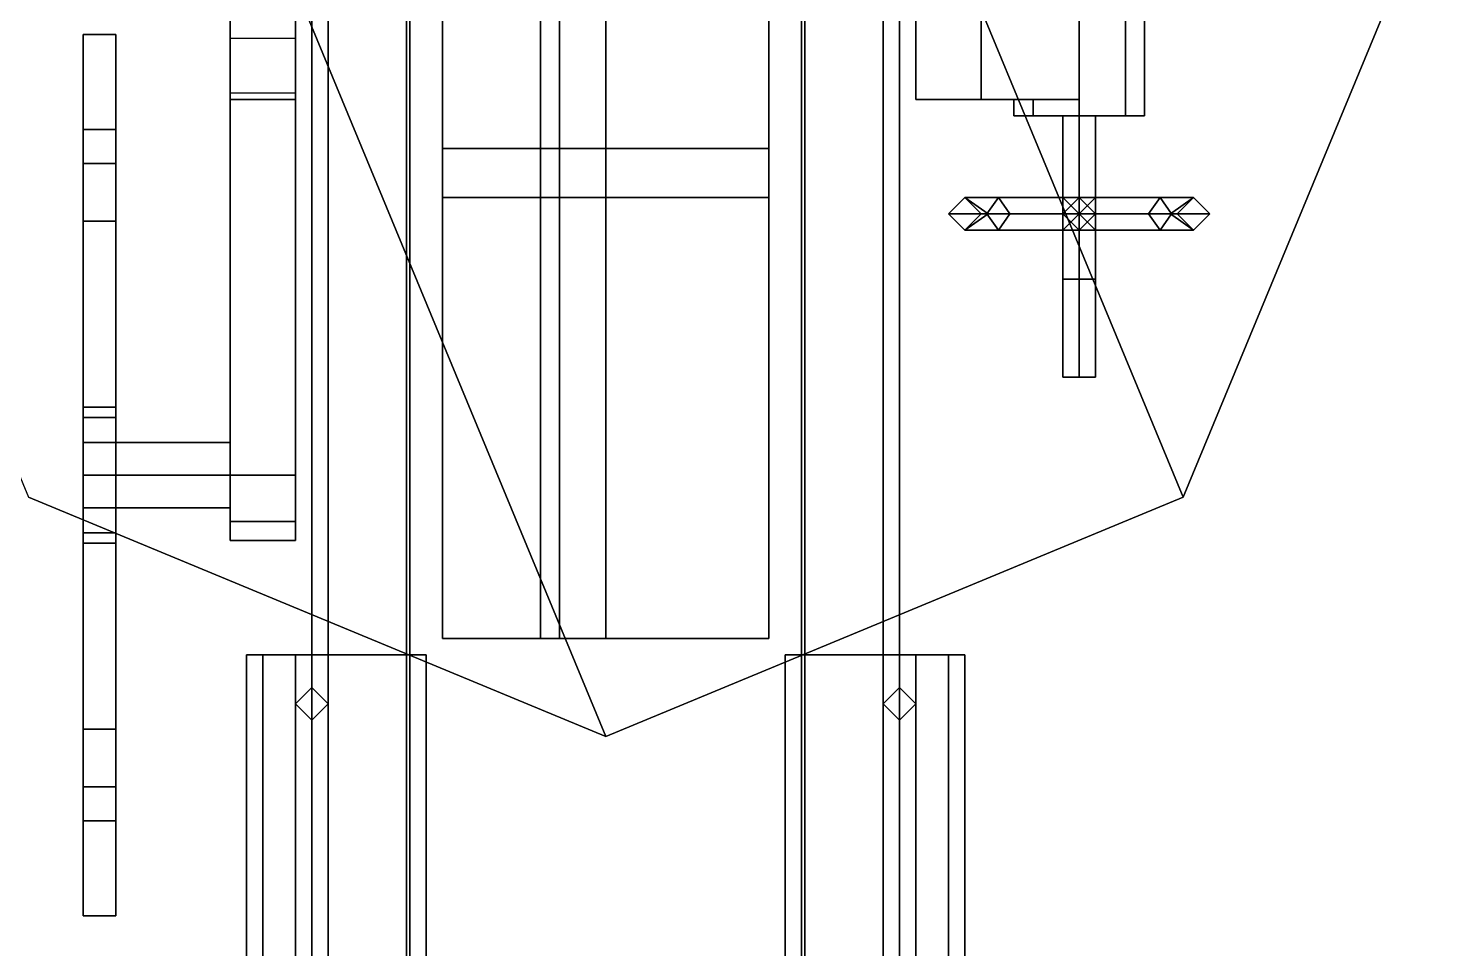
# Model space of a CAD drawing. Header units: millimetres. Extents: x -1.3 to 1.3, y -3.1 to 16.4.
# Drawn here: x -0.354 to 0.515, y -1.07 to -0.506 of the extents above; entities that cross this region are included whole.
import ezdxf

# ---------------------------------------------------------------- set-up
doc = ezdxf.new("R2010")
doc.units = ezdxf.units.MM
for name, color, linetype in [('gun', 1, 'Continuous'), ('internals', 3, 'Continuous'), ('sleeve', 5, 'Continuous'), ('turret', 2, 'Continuous')]:
    doc.layers.add(name, color=color, linetype=linetype)

msp = doc.modelspace()

# ---------------------------------------------------------------- linework, layer by layer
msp.add_3dface([(0.82, 2.59, 0.45), (0.82, -2.5, 0.45), (-0.82, -2.5, 0.45), (-0.82, 2.59, 0.45)])
at = {"layer": 'gun'}
for points in [[(0.1, -0.88, 2.33), (-0.1, -0.88, 2.33), (-0.1, -0.35, 2.33), (0.1, -0.35, 2.33)], [(-0.1, -0.58, 2.74), (-0.1, -0.43, 2.74), (-0.1, -0.35, 2.62), (-0.1, -0.58, 2.64)], [(-0.1, -0.58, 2.64), (-0.1, -0.35, 2.62), (-0.1, -0.35, 2.33), (-0.1, -0.88, 2.33)], [(0.1, -0.43, 2.74), (0.1, -0.58, 2.74), (0.1, -0.58, 2.64), (0.1, -0.35, 2.62)], [(0.1, -0.88, 2.45), (0.1, -0.88, 2.33), (0.1, -0.35, 2.33), (0.1, -0.38, 2.45)], [(0.1, -0.35, 2.62), (0.1, -0.58, 2.64), (0.1, -0.38, 2.53)], [(-0.04, -0.38, 2.49), (-0.02828, -0.38, 2.51828), (-0.02828, -0.88, 2.51828), (-0.04, -0.88, 2.49)], [(-0.02828, -0.38, 2.46172), (-0.04, -0.38, 2.49), (-0.04, -0.88, 2.49), (-0.02828, -0.88, 2.46172)], [(-0.02828, -0.38, 2.51828), (0, -0.38, 2.53), (0, -0.88, 2.53), (-0.02828, -0.88, 2.51828)], [(0, -0.38, 2.45), (-0.02828, -0.38, 2.46172), (-0.02828, -0.88, 2.46172), (0, -0.88, 2.45)], [(0, -0.38, 2.53), (0.1, -0.38, 2.53), (0.1, -0.88, 2.53), (0, -0.88, 2.53)], [(0.1, -0.38, 2.45), (0, -0.38, 2.45), (0, -0.88, 2.45), (0.1, -0.88, 2.45)], [(0.1, -0.38, 2.53), (0.1, -0.58, 2.64), (0.1, -0.61, 2.64), (0.1, -0.88, 2.53)], [(0.1, -0.43, 2.74), (-0.1, -0.43, 2.74), (-0.1, -0.58, 2.74), (0.1, -0.58, 2.74)], [(0.1, -0.58, 2.74), (-0.1, -0.58, 2.74), (-0.1, -0.58, 2.64), (0.1, -0.58, 2.64)], [(0.1, -0.58, 2.64), (-0.1, -0.58, 2.64), (-0.1, -0.61, 2.64), (0.1, -0.61, 2.64)], [(-0.1, -0.61, 2.64), (-0.1, -0.58, 2.64), (-0.1, -0.88, 2.33)], [(0.1, -0.61, 2.64), (-0.1, -0.61, 2.64), (-0.1, -0.61, 2.68), (0.1, -0.61, 2.68)], [(0.1, -0.61, 2.68), (-0.1, -0.61, 2.68), (-0.1, -0.88, 2.68), (0.1, -0.88, 2.68)], [(-0.1, -0.88, 2.68), (-0.1, -0.61, 2.68), (-0.1, -0.61, 2.64), (-0.1, -0.88, 2.33)], [(0.1, -0.61, 2.64), (0.1, -0.61, 2.68), (0.1, -0.88, 2.68), (0.1, -0.88, 2.53)], [(0.1, -0.88, 2.68), (-0.1, -0.88, 2.68), (0, -0.88, 2.53), (0.1, -0.88, 2.53)], [(-0.1, -0.88, 2.68), (-0.1, -0.88, 2.68), (-0.02828, -0.88, 2.51828), (0, -0.88, 2.53)], [(-0.1, -0.88, 2.68), (-0.1, -0.88, 2.68), (-0.04, -0.88, 2.49), (-0.02828, -0.88, 2.51828)], [(-0.1, -0.88, 2.68), (-0.1, -0.88, 2.68), (-0.1, -0.88, 2.33), (-0.04, -0.88, 2.49)], [(-0.04, -0.88, 2.49), (-0.04, -0.88, 2.49), (-0.1, -0.88, 2.33), (-0.02828, -0.88, 2.46172)], [(-0.02828, -0.88, 2.46172), (-0.02828, -0.88, 2.46172), (-0.1, -0.88, 2.33), (0, -0.88, 2.45)], [(0.1, -0.88, 2.45), (0, -0.88, 2.45), (-0.1, -0.88, 2.33), (0.1, -0.88, 2.33)]]:
    msp.add_3dface(points, dxfattribs=at)
at = {"layer": 'internals'}
msp.add_3dface([(1.23, 0.2, 1.13), (-1.23, 0.2, 1.13), (-0.63, -1.93, 1.13), (0.63, -1.93, 1.13)], dxfattribs=at)
at = {"layer": 'sleeve'}
for points in [[(-0.18, -0.35, 2.33), (-0.12, -0.35, 2.28), (-0.12, -1.27, 2.28), (-0.18, -1.27, 2.33)], [(-0.18, -0.35, 2.48), (-0.18, -0.35, 2.33), (-0.18, -1.27, 2.33), (-0.18, -1.27, 2.37)], [(-0.17, -0.35, 2.48), (-0.18, -0.35, 2.48), (-0.18, -1.32, 2.48), (-0.17, -1.32, 2.48)], [(-0.18, -0.35, 2.48), (-0.18, -1.27, 2.37), (-0.18, -1.32, 2.37), (-0.18, -1.32, 2.48)], [(-0.17, -0.35, 2.33), (-0.17, -0.35, 2.48), (-0.17, -1.27, 2.37), (-0.17, -1.27, 2.33)], [(-0.122, -0.35, 2.29), (-0.17, -0.35, 2.33), (-0.17, -1.27, 2.33), (-0.122, -1.27, 2.29)], [(-0.17, -1.32, 2.48), (-0.17, -1.32, 2.37), (-0.17, -1.27, 2.37), (-0.17, -0.35, 2.48)], [(0.122, -0.35, 2.29), (-0.122, -0.35, 2.29), (-0.122, -1.27, 2.29), (0.122, -1.27, 2.29)], [(-0.12, -0.35, 2.28), (0.12, -0.35, 2.28), (0.12, -1.27, 2.28), (-0.12, -1.27, 2.28)], [(0.12, -0.35, 2.28), (0.18, -0.35, 2.33), (0.18, -1.27, 2.33), (0.12, -1.27, 2.28)], [(0.17, -0.35, 2.33), (0.122, -0.35, 2.29), (0.122, -1.27, 2.29), (0.17, -1.27, 2.33)], [(0.17, -0.35, 2.48), (0.17, -0.35, 2.33), (0.17, -1.27, 2.33), (0.17, -1.27, 2.37)], [(0.18, -0.35, 2.48), (0.17, -0.35, 2.48), (0.17, -1.32, 2.48), (0.18, -1.32, 2.48)], [(0.17, -0.35, 2.48), (0.17, -1.27, 2.37), (0.17, -1.32, 2.37), (0.17, -1.32, 2.48)], [(0.18, -0.35, 2.33), (0.18, -0.35, 2.48), (0.18, -1.27, 2.37), (0.18, -1.27, 2.33)], [(0.18, -1.32, 2.48), (0.18, -1.32, 2.37), (0.18, -1.27, 2.37), (0.18, -0.35, 2.48)], [(-0.21, -0.89, 2.64333), (-0.22, -0.89, 2.64), (-0.22, -0.89, 2.66), (-0.21, -0.89, 2.66)], [(-0.19, -0.89, 2.63), (-0.19, -0.89, 2.62), (-0.22, -0.89, 2.64), (-0.21, -0.89, 2.64333)], [(-0.19, -1.38, 2.62), (-0.22, -1.38, 2.64), (-0.22, -0.89, 2.64), (-0.19, -0.89, 2.62)], [(-0.22, -1.38, 2.64), (-0.22, -1.38, 2.66), (-0.22, -0.89, 2.66), (-0.22, -0.89, 2.64)], [(-0.22, -1.38, 2.66), (-0.21, -1.38, 2.66), (-0.21, -0.89, 2.66), (-0.22, -0.89, 2.66)], [(-0.21, -1.38, 2.66), (-0.21, -1.38, 2.64333), (-0.21, -0.89, 2.64333), (-0.21, -0.89, 2.66)], [(-0.21, -1.38, 2.64333), (-0.19, -1.38, 2.63), (-0.19, -0.89, 2.63), (-0.21, -0.89, 2.64333)], [(-0.11, -0.89, 2.63), (-0.11, -0.89, 2.62), (-0.19, -0.89, 2.62), (-0.19, -0.89, 2.63)], [(-0.11, -1.38, 2.62), (-0.19, -1.38, 2.62), (-0.19, -0.89, 2.62), (-0.11, -0.89, 2.62)], [(-0.19, -1.38, 2.63), (-0.11, -1.38, 2.63), (-0.11, -0.89, 2.63), (-0.19, -0.89, 2.63)], [(-0.11, -1.38, 2.63), (-0.11, -1.38, 2.62), (-0.11, -0.89, 2.62), (-0.11, -0.89, 2.63)], [(0.19, -0.89, 2.63), (0.11, -0.89, 2.63), (0.11, -1.38, 2.63), (0.19, -1.38, 2.63)], [(0.11, -0.89, 2.62), (0.19, -0.89, 2.62), (0.19, -1.38, 2.62), (0.11, -1.38, 2.62)], [(0.11, -0.89, 2.63), (0.11, -0.89, 2.62), (0.11, -1.38, 2.62), (0.11, -1.38, 2.63)], [(0.19, -0.89, 2.63), (0.19, -0.89, 2.62), (0.11, -0.89, 2.62), (0.11, -0.89, 2.63)], [(0.21, -0.89, 2.64333), (0.19, -0.89, 2.63), (0.19, -1.38, 2.63), (0.21, -1.38, 2.64333)], [(0.19, -0.89, 2.62), (0.22, -0.89, 2.64), (0.22, -1.38, 2.64), (0.19, -1.38, 2.62)], [(0.21, -0.89, 2.64333), (0.22, -0.89, 2.64), (0.19, -0.89, 2.62), (0.19, -0.89, 2.63)], [(0.21, -0.89, 2.66), (0.21, -0.89, 2.64333), (0.21, -1.38, 2.64333), (0.21, -1.38, 2.66)], [(0.22, -0.89, 2.66), (0.21, -0.89, 2.66), (0.21, -1.38, 2.66), (0.22, -1.38, 2.66)], [(0.21, -0.89, 2.66), (0.22, -0.89, 2.66), (0.22, -0.89, 2.64), (0.21, -0.89, 2.64333)], [(0.22, -0.89, 2.64), (0.22, -0.89, 2.66), (0.22, -1.38, 2.66), (0.22, -1.38, 2.64)], [(-0.18, -0.91, 2.42), (-0.19, -0.92, 2.42), (-0.19, -0.92, 2.62), (-0.18, -0.91, 2.62)], [(-0.18, -0.93, 2.42), (-0.18, -0.93, 2.42), (-0.19, -0.92, 2.42), (-0.18, -0.91, 2.42)], [(-0.17, -0.92, 2.48), (-0.18, -0.91, 2.48), (-0.18, -0.91, 2.62), (-0.17, -0.92, 2.62)], [(0.18, -0.91, 2.48), (0.17, -0.92, 2.48), (0.17, -0.92, 2.62), (0.18, -0.91, 2.62)], [(0.18, -0.91, 2.42), (0.18, -0.91, 2.42), (0.19, -0.92, 2.42), (0.18, -0.93, 2.42)], [(0.19, -0.92, 2.42), (0.18, -0.91, 2.42), (0.18, -0.91, 2.62), (0.19, -0.92, 2.62)], [(-0.19, -0.92, 2.42), (-0.18, -0.93, 2.42), (-0.18, -0.93, 2.62), (-0.19, -0.92, 2.62)], [(-0.18, -0.93, 2.48), (-0.17, -0.92, 2.48), (-0.17, -0.92, 2.62), (-0.18, -0.93, 2.62)], [(0.17, -0.92, 2.48), (0.18, -0.93, 2.48), (0.18, -0.93, 2.62), (0.17, -0.92, 2.62)], [(0.18, -0.93, 2.42), (0.19, -0.92, 2.42), (0.19, -0.92, 2.62), (0.18, -0.93, 2.62)]]:
    msp.add_3dface(points, dxfattribs=at)
at = {"layer": 'turret'}
for points in [[(-0.35355, -0.08645, 1.17), (0, -0.94, 1.17), (0.35355, -0.79355, 1.17), (0, 0.06, 1.17)], [(0, 0.06, 1.17), (0.35355, -0.79355, 1.17), (0.5, -0.44, 1.17), (0.35355, -0.08645, 1.17)], [(-0.5, -0.44, 1.17), (-0.35355, -0.79355, 1.17), (0, -0.94, 1.17), (-0.35355, -0.08645, 1.17)], [(-0.23, -0.5, 2.29), (-0.23, -0.31, 2.13), (-0.23, -0.31, 1.17), (-0.23, -0.55, 2.17)], [(-0.23, -0.55, 2.17), (-0.23, -0.31, 1.17), (-0.23, -0.55, 1.17)], [(-0.19, -0.55, 2.17), (-0.19, -0.31, 1.17), (-0.19, -0.31, 2.13), (-0.19, -0.5, 2.29)], [(-0.19, -0.55, 1.17), (-0.19, -0.55, 1.17), (-0.19, -0.31, 1.17), (-0.19, -0.55, 2.17)], [(0.19, -0.5, 2.29), (0.19, -0.31, 2.13), (0.19, -0.31, 1.17), (0.19, -0.55, 2.17)], [(0.19, -0.55, 2.17), (0.19, -0.31, 1.17), (0.19, -0.55, 1.17)], [(0.23, -0.55, 2.17), (0.23, -0.31, 1.17), (0.23, -0.31, 2.13), (0.23, -0.5, 2.29)], [(0.23, -0.55, 1.17), (0.23, -0.55, 1.17), (0.23, -0.31, 1.17), (0.23, -0.55, 2.17)], [(0.29, -0.38, 2.09), (0.23, -0.38, 2.09), (0.23, -0.55, 2.09), (0.29, -0.55, 2.09)], [(0.23, -0.38, 2.01), (0.29, -0.38, 2.01), (0.29, -0.55, 2.01), (0.23, -0.55, 2.01)], [(0.31828, -0.38, 2.07828), (0.29, -0.38, 2.09), (0.29, -0.56, 2.09), (0.31828, -0.56, 2.07828)], [(0.29, -0.38, 2.01), (0.31828, -0.38, 2.02172), (0.31828, -0.56, 2.02172), (0.29, -0.56, 2.01)], [(0.33, -0.38, 2.05), (0.31828, -0.38, 2.07828), (0.31828, -0.56, 2.07828), (0.33, -0.56, 2.05)], [(0.31828, -0.38, 2.02172), (0.33, -0.38, 2.05), (0.33, -0.56, 2.05), (0.31828, -0.56, 2.02172)], [(0.35355, -0.79355, 1.13), (0.5, -0.44, 1.13), (0.5, -0.44, 1.17), (0.35355, -0.79355, 1.17)], [(-0.19, -0.55, 2.17), (-0.19, -0.5, 2.29), (-0.23, -0.5, 2.29), (-0.23, -0.55, 2.17)], [(0.23, -0.55, 2.17), (0.23, -0.5, 2.29), (0.19, -0.5, 2.29), (0.19, -0.55, 2.17)], [(-0.32, -0.58908, 2.41092), (-0.32, -0.51, 2.22), (-0.32, -0.56828, 2.24), (-0.32, -0.62444, 2.37556)], [(-0.3, -0.58908, 2.41092), (-0.3, -0.51, 2.22), (-0.32, -0.51, 2.22), (-0.32, -0.58908, 2.41092)], [(-0.32, -0.51, 2.22), (-0.32, -0.58908, 2.02908), (-0.32, -0.62444, 2.06444), (-0.32, -0.56828, 2.2)], [(-0.32, -0.56828, 2.24), (-0.32, -0.51, 2.22), (-0.32, -0.51, 2.22), (-0.32, -0.56828, 2.2)], [(-0.3, -0.51, 2.22), (-0.3, -0.58908, 2.02908), (-0.32, -0.58908, 2.02908), (-0.32, -0.51, 2.22)], [(-0.3, -0.62444, 2.37556), (-0.3, -0.56828, 2.24), (-0.3, -0.51, 2.22), (-0.3, -0.58908, 2.41092)], [(-0.3, -0.56828, 2.2), (-0.3, -0.62444, 2.06444), (-0.3, -0.58908, 2.02908), (-0.3, -0.51, 2.22)], [(-0.3, -0.56828, 2.2), (-0.3, -0.51, 2.22), (-0.3, -0.51, 2.22), (-0.3, -0.56828, 2.24)], [(-0.19, -0.78, 2.26), (-0.19, -0.5125, 2.26), (-0.23, -0.5125, 2.26), (-0.23, -0.78, 2.26)], [(-0.23, -0.78, 2.26), (-0.23, -0.5125, 2.26), (-0.23, -0.54583, 2.18), (-0.23, -0.78, 2.18)], [(-0.19, -0.78, 2.18), (-0.19, -0.54583, 2.18), (-0.19, -0.5125, 2.26), (-0.19, -0.78, 2.26)], [(-0.19, -0.54583, 2.18), (-0.19, -0.78, 2.18), (-0.23, -0.78, 2.18), (-0.23, -0.54583, 2.18)], [(-0.19, -0.55, 1.17), (-0.19, -0.55, 2.17), (-0.23, -0.55, 2.17), (-0.23, -0.55, 1.17)], [(0.23, -0.55, 1.17), (0.23, -0.55, 2.17), (0.19, -0.55, 2.17), (0.19, -0.55, 1.17)], [(0.23, -0.55, 2.09), (0.23, -0.55, 2.09), (0.26172, -0.55, 2.07828), (0.29, -0.55, 2.09)], [(0.23, -0.55, 2.01), (0.29, -0.55, 2.01), (0.29, -0.55, 2.01), (0.26172, -0.55, 2.02172)], [(0.23, -0.55, 2.01), (0.23, -0.55, 2.01), (0.26172, -0.55, 2.02172), (0.25, -0.55, 2.05)], [(0.23, -0.55, 2.09), (0.23, -0.55, 2.09), (0.25, -0.55, 2.05), (0.26172, -0.55, 2.07828)], [(0.23, -0.55, 2.09), (0.23, -0.55, 2.09), (0.23, -0.55, 2.01), (0.25, -0.55, 2.05)], [(0.26172, -0.55, 2.07828), (0.25, -0.55, 2.05), (0.25, -0.56, 2.05), (0.26172, -0.56, 2.07828)], [(0.25, -0.55, 2.05), (0.26172, -0.55, 2.02172), (0.26172, -0.56, 2.02172), (0.25, -0.56, 2.05)], [(0.29, -0.55, 2.09), (0.26172, -0.55, 2.07828), (0.26172, -0.56, 2.07828), (0.29, -0.56, 2.09)], [(0.26172, -0.55, 2.02172), (0.29, -0.55, 2.01), (0.29, -0.56, 2.01), (0.26172, -0.56, 2.02172)], [(0.25, -0.56, 2.05), (0.26172, -0.56, 2.02172), (0.29, -0.56, 2.01), (0.26172, -0.56, 2.07828)], [(0.26172, -0.56, 2.07828), (0.29, -0.56, 2.01), (0.31828, -0.56, 2.02172), (0.29, -0.56, 2.09)], [(0.29, -0.56, 2.06), (0.28, -0.56, 2.05), (0.28, -0.66, 2.05), (0.29, -0.66, 2.06)], [(0.28, -0.56, 2.05), (0.29, -0.56, 2.04), (0.29, -0.66, 2.04), (0.28, -0.66, 2.05)], [(0.29, -0.56, 2.09), (0.31828, -0.56, 2.02172), (0.33, -0.56, 2.05), (0.31828, -0.56, 2.07828)], [(0.3, -0.56, 2.05), (0.29, -0.56, 2.06), (0.29, -0.66, 2.06), (0.3, -0.66, 2.05)], [(0.29, -0.56, 2.04), (0.3, -0.56, 2.05), (0.3, -0.66, 2.05), (0.29, -0.66, 2.04)], [(-0.3, -0.56828, 2.24), (-0.3, -0.62444, 2.37556), (-0.32, -0.62444, 2.37556), (-0.32, -0.56828, 2.24)], [(-0.32, -0.73828, 2.24), (-0.32, -0.56828, 2.24), (-0.32, -0.56828, 2.2), (-0.32, -0.73828, 2.2)], [(-0.3, -0.73828, 2.24), (-0.3, -0.56828, 2.24), (-0.32, -0.56828, 2.24), (-0.32, -0.73828, 2.24)], [(-0.3, -0.56828, 2.2), (-0.3, -0.73828, 2.2), (-0.32, -0.73828, 2.2), (-0.32, -0.56828, 2.2)], [(-0.3, -0.62444, 2.06444), (-0.3, -0.56828, 2.2), (-0.32, -0.56828, 2.2), (-0.32, -0.62444, 2.06444)], [(-0.3, -0.73828, 2.2), (-0.3, -0.56828, 2.2), (-0.3, -0.56828, 2.24), (-0.3, -0.73828, 2.24)], [(-0.32, -0.78, 2.49), (-0.32, -0.58908, 2.41092), (-0.32, -0.62444, 2.37556), (-0.32, -0.76, 2.43172)], [(-0.3, -0.78, 2.49), (-0.3, -0.58908, 2.41092), (-0.32, -0.58908, 2.41092), (-0.32, -0.78, 2.49)], [(-0.32, -0.58908, 2.02908), (-0.32, -0.78, 1.95), (-0.32, -0.76, 2.00828), (-0.32, -0.62444, 2.06444)], [(-0.3, -0.58908, 2.02908), (-0.3, -0.78, 1.95), (-0.32, -0.78, 1.95), (-0.32, -0.58908, 2.02908)], [(-0.3, -0.76, 2.43172), (-0.3, -0.62444, 2.37556), (-0.3, -0.58908, 2.41092), (-0.3, -0.78, 2.49)], [(-0.3, -0.62444, 2.06444), (-0.3, -0.76, 2.00828), (-0.3, -0.78, 1.95), (-0.3, -0.58908, 2.02908)], [(0.2405, -0.61, 2.0005), (0.23343, -0.62, 1.99343), (0.21, -0.62, 2.05), (0.22, -0.61, 2.05)], [(0.22, -0.61, 2.05), (0.21, -0.62, 2.05), (0.23343, -0.62, 2.10657), (0.2405, -0.61, 2.0995)], [(0.29, -0.62, 2.06), (0.28, -0.61, 2.05), (0.22, -0.61, 2.05), (0.23414, -0.62, 2.06)], [(0.28, -0.61, 2.05), (0.29, -0.62, 2.04), (0.23414, -0.62, 2.04), (0.22, -0.61, 2.05)], [(0.24757, -0.62, 2.00757), (0.2405, -0.61, 2.0005), (0.22, -0.61, 2.05), (0.23, -0.62, 2.05)], [(0.23, -0.62, 2.05), (0.22, -0.61, 2.05), (0.2405, -0.61, 2.0995), (0.24757, -0.62, 2.09243)], [(0.29, -0.61, 1.98), (0.29, -0.62, 1.97), (0.23343, -0.62, 1.99343), (0.2405, -0.61, 2.0005)], [(0.2405, -0.61, 2.0995), (0.23343, -0.62, 2.10657), (0.29, -0.62, 2.13), (0.29, -0.61, 2.12)], [(0.29, -0.62, 1.99), (0.29, -0.61, 1.98), (0.2405, -0.61, 2.0005), (0.24757, -0.62, 2.00757)], [(0.24757, -0.62, 2.09243), (0.2405, -0.61, 2.0995), (0.29, -0.61, 2.12), (0.29, -0.62, 2.11)], [(0.28, -0.62, 2.05), (0.29, -0.61, 2.04), (0.29, -0.61, 1.98), (0.28, -0.62, 1.99414)], [(0.29, -0.61, 2.06), (0.28, -0.62, 2.05), (0.28, -0.62, 2.10586), (0.29, -0.61, 2.12)], [(0.29, -0.61, 2.04), (0.3, -0.62, 2.05), (0.3, -0.62, 1.99414), (0.29, -0.61, 1.98)], [(0.3, -0.61, 2.05), (0.29, -0.62, 2.06), (0.34586, -0.62, 2.06), (0.36, -0.61, 2.05)], [(0.29, -0.62, 2.04), (0.3, -0.61, 2.05), (0.36, -0.61, 2.05), (0.34586, -0.62, 2.04)], [(0.3, -0.62, 2.05), (0.29, -0.61, 2.06), (0.29, -0.61, 2.12), (0.3, -0.62, 2.10586)], [(0.33243, -0.62, 2.00757), (0.3395, -0.61, 2.0005), (0.29, -0.61, 1.98), (0.29, -0.62, 1.99)], [(0.3395, -0.61, 2.0005), (0.34657, -0.62, 1.99343), (0.29, -0.62, 1.97), (0.29, -0.61, 1.98)], [(0.29, -0.62, 2.11), (0.29, -0.61, 2.12), (0.3395, -0.61, 2.0995), (0.33243, -0.62, 2.09243)], [(0.29, -0.61, 2.12), (0.29, -0.62, 2.13), (0.34657, -0.62, 2.10657), (0.3395, -0.61, 2.0995)], [(0.35, -0.62, 2.05), (0.36, -0.61, 2.05), (0.3395, -0.61, 2.0005), (0.33243, -0.62, 2.00757)], [(0.33243, -0.62, 2.09243), (0.3395, -0.61, 2.0995), (0.36, -0.61, 2.05), (0.35, -0.62, 2.05)], [(0.36, -0.61, 2.05), (0.37, -0.62, 2.05), (0.34657, -0.62, 1.99343), (0.3395, -0.61, 2.0005)], [(0.3395, -0.61, 2.0995), (0.34657, -0.62, 2.10657), (0.37, -0.62, 2.05), (0.36, -0.61, 2.05)], [(-0.3, -0.62444, 2.37556), (-0.3, -0.76, 2.43172), (-0.32, -0.76, 2.43172), (-0.32, -0.62444, 2.37556)], [(-0.3, -0.76, 2.00828), (-0.3, -0.62444, 2.06444), (-0.32, -0.62444, 2.06444), (-0.32, -0.76, 2.00828)], [(0.23343, -0.62, 1.99343), (0.2405, -0.63, 2.0005), (0.22, -0.63, 2.05), (0.21, -0.62, 2.05)], [(0.21, -0.62, 2.05), (0.22, -0.63, 2.05), (0.2405, -0.63, 2.0995), (0.23343, -0.62, 2.10657)], [(0.28, -0.63, 2.05), (0.29, -0.62, 2.06), (0.23414, -0.62, 2.06), (0.22, -0.63, 2.05)], [(0.29, -0.62, 2.04), (0.28, -0.63, 2.05), (0.22, -0.63, 2.05), (0.23414, -0.62, 2.04)], [(0.2405, -0.63, 2.0005), (0.24757, -0.62, 2.00757), (0.23, -0.62, 2.05), (0.22, -0.63, 2.05)], [(0.22, -0.63, 2.05), (0.23, -0.62, 2.05), (0.24757, -0.62, 2.09243), (0.2405, -0.63, 2.0995)], [(0.29, -0.62, 1.97), (0.29, -0.63, 1.98), (0.2405, -0.63, 2.0005), (0.23343, -0.62, 1.99343)], [(0.23343, -0.62, 2.10657), (0.2405, -0.63, 2.0995), (0.29, -0.63, 2.12), (0.29, -0.62, 2.13)], [(0.29, -0.63, 1.98), (0.29, -0.62, 1.99), (0.24757, -0.62, 2.00757), (0.2405, -0.63, 2.0005)], [(0.2405, -0.63, 2.0995), (0.24757, -0.62, 2.09243), (0.29, -0.62, 2.11), (0.29, -0.63, 2.12)], [(0.29, -0.62, 2.13), (0.28, -0.62, 2.12), (0.28, -0.72, 2.12), (0.29, -0.72, 2.13)], [(0.28, -0.62, 2.12), (0.29, -0.62, 2.11), (0.29, -0.72, 2.11), (0.28, -0.72, 2.12)], [(0.29, -0.63, 2.04), (0.28, -0.62, 2.05), (0.28, -0.62, 1.99414), (0.29, -0.63, 1.98)], [(0.28, -0.62, 2.05), (0.29, -0.63, 2.06), (0.29, -0.63, 2.12), (0.28, -0.62, 2.10586)], [(0.3, -0.62, 2.12), (0.29, -0.62, 2.13), (0.29, -0.72, 2.13), (0.3, -0.72, 2.12)], [(0.29, -0.62, 2.11), (0.3, -0.62, 2.12), (0.3, -0.72, 2.12), (0.29, -0.72, 2.11)], [(0.3, -0.62, 2.05), (0.29, -0.63, 2.04), (0.29, -0.63, 1.98), (0.3, -0.62, 1.99414)], [(0.29, -0.62, 2.06), (0.3, -0.63, 2.05), (0.36, -0.63, 2.05), (0.34586, -0.62, 2.06)], [(0.3, -0.63, 2.05), (0.29, -0.62, 2.04), (0.34586, -0.62, 2.04), (0.36, -0.63, 2.05)], [(0.29, -0.63, 2.06), (0.3, -0.62, 2.05), (0.3, -0.62, 2.10586), (0.29, -0.63, 2.12)], [(0.34657, -0.62, 1.99343), (0.3395, -0.63, 2.0005), (0.29, -0.63, 1.98), (0.29, -0.62, 1.97)], [(0.3395, -0.63, 2.0005), (0.33243, -0.62, 2.00757), (0.29, -0.62, 1.99), (0.29, -0.63, 1.98)], [(0.29, -0.62, 2.13), (0.29, -0.63, 2.12), (0.3395, -0.63, 2.0995), (0.34657, -0.62, 2.10657)], [(0.29, -0.63, 2.12), (0.29, -0.62, 2.11), (0.33243, -0.62, 2.09243), (0.3395, -0.63, 2.0995)], [(0.36, -0.63, 2.05), (0.35, -0.62, 2.05), (0.33243, -0.62, 2.00757), (0.3395, -0.63, 2.0005)], [(0.3395, -0.63, 2.0995), (0.33243, -0.62, 2.09243), (0.35, -0.62, 2.05), (0.36, -0.63, 2.05)], [(0.37, -0.62, 2.05), (0.36, -0.63, 2.05), (0.3395, -0.63, 2.0005), (0.34657, -0.62, 1.99343)], [(0.34657, -0.62, 2.10657), (0.3395, -0.63, 2.0995), (0.36, -0.63, 2.05), (0.37, -0.62, 2.05)], [(0.29, -0.66, 2.06), (0.28, -0.66, 2.05), (0.29, -0.66, 2.04), (0.3, -0.66, 2.05)], [(0.29, -0.72, 2.13), (0.28, -0.72, 2.12), (0.29, -0.72, 2.11), (0.3, -0.72, 2.12)], [(-0.3, -0.74464, 2.25536), (-0.3, -0.73828, 2.24), (-0.32, -0.73828, 2.24), (-0.32, -0.74464, 2.25536)], [(-0.3, -0.73828, 2.2), (-0.3, -0.74464, 2.18464), (-0.32, -0.74464, 2.18464), (-0.32, -0.73828, 2.2)], [(-0.32, -0.74464, 2.25536), (-0.32, -0.73828, 2.24), (-0.32, -0.82172, 2.24), (-0.32, -0.81536, 2.25536)], [(-0.32, -0.73828, 2.24), (-0.32, -0.73828, 2.2), (-0.32, -0.82172, 2.2), (-0.32, -0.82172, 2.24)], [(-0.32, -0.73828, 2.2), (-0.32, -0.74464, 2.18464), (-0.32, -0.81536, 2.18464), (-0.32, -0.82172, 2.2)], [(-0.3, -0.76, 2.26172), (-0.3, -0.74464, 2.25536), (-0.32, -0.74464, 2.25536), (-0.32, -0.76, 2.26172)], [(-0.3, -0.74464, 2.18464), (-0.3, -0.76, 2.17828), (-0.32, -0.76, 2.17828), (-0.32, -0.74464, 2.18464)], [(-0.32, -0.76, 2.26172), (-0.32, -0.74464, 2.25536), (-0.32, -0.81536, 2.25536), (-0.32, -0.8, 2.26172)], [(-0.32, -0.74464, 2.18464), (-0.32, -0.76, 2.17828), (-0.32, -0.8, 2.17828), (-0.32, -0.81536, 2.18464)], [(-0.3, -0.82172, 2.2), (-0.3, -0.81536, 2.18464), (-0.3, -0.74464, 2.18464), (-0.3, -0.73828, 2.2)], [(-0.3, -0.82172, 2.24), (-0.3, -0.82172, 2.2), (-0.3, -0.73828, 2.2), (-0.3, -0.73828, 2.24)], [(-0.3, -0.81536, 2.25536), (-0.3, -0.82172, 2.24), (-0.3, -0.73828, 2.24), (-0.3, -0.74464, 2.25536)], [(-0.3, -0.81536, 2.18464), (-0.3, -0.8, 2.17828), (-0.3, -0.76, 2.17828), (-0.3, -0.74464, 2.18464)], [(-0.3, -0.8, 2.26172), (-0.3, -0.81536, 2.25536), (-0.3, -0.74464, 2.25536), (-0.3, -0.76, 2.26172)], [(-0.32, -0.8, 2.43172), (-0.32, -0.78, 2.49), (-0.32, -0.78, 2.49), (-0.32, -0.76, 2.43172)], [(-0.32, -0.8, 2.26172), (-0.32, -0.8, 2.43172), (-0.32, -0.76, 2.43172), (-0.32, -0.76, 2.26172)], [(-0.3, -0.76, 2.43172), (-0.3, -0.76, 2.26172), (-0.32, -0.76, 2.26172), (-0.32, -0.76, 2.43172)], [(-0.32, -0.76, 2.00828), (-0.32, -0.78, 1.95), (-0.32, -0.78, 1.95), (-0.32, -0.8, 2.00828)], [(-0.32, -0.76, 2.17828), (-0.32, -0.76, 2.00828), (-0.32, -0.8, 2.00828), (-0.32, -0.8, 2.17828)], [(-0.3, -0.76, 2.17828), (-0.3, -0.76, 2.00828), (-0.32, -0.76, 2.00828), (-0.32, -0.76, 2.17828)], [(-0.3, -0.76, 2.43172), (-0.3, -0.78, 2.49), (-0.3, -0.78, 2.49), (-0.3, -0.8, 2.43172)], [(-0.3, -0.76, 2.26172), (-0.3, -0.76, 2.43172), (-0.3, -0.8, 2.43172), (-0.3, -0.8, 2.26172)], [(-0.3, -0.8, 2.00828), (-0.3, -0.78, 1.95), (-0.3, -0.78, 1.95), (-0.3, -0.76, 2.00828)], [(-0.3, -0.8, 2.17828), (-0.3, -0.8, 2.00828), (-0.3, -0.76, 2.00828), (-0.3, -0.76, 2.17828)], [(-0.23, -0.78, 2.24), (-0.23, -0.76, 2.22), (-0.3, -0.76, 2.22), (-0.3, -0.78, 2.24)], [(-0.23, -0.76, 2.22), (-0.23, -0.78, 2.2), (-0.3, -0.78, 2.2), (-0.3, -0.76, 2.22)], [(-0.32, -0.97092, 2.41092), (-0.32, -0.78, 2.49), (-0.32, -0.8, 2.43172), (-0.32, -0.93556, 2.37556)], [(-0.3, -0.97092, 2.41092), (-0.3, -0.78, 2.49), (-0.32, -0.78, 2.49), (-0.32, -0.97092, 2.41092)], [(-0.32, -0.78, 1.95), (-0.32, -0.97092, 2.02908), (-0.32, -0.93556, 2.06444), (-0.32, -0.8, 2.00828)], [(-0.3, -0.78, 1.95), (-0.3, -0.97092, 2.02908), (-0.32, -0.97092, 2.02908), (-0.32, -0.78, 1.95)], [(-0.3, -0.93556, 2.37556), (-0.3, -0.8, 2.43172), (-0.3, -0.78, 2.49), (-0.3, -0.97092, 2.41092)], [(-0.3, -0.8, 2.00828), (-0.3, -0.93556, 2.06444), (-0.3, -0.97092, 2.02908), (-0.3, -0.78, 1.95)], [(-0.23, -0.8, 2.22), (-0.23, -0.78, 2.24), (-0.3, -0.78, 2.24), (-0.3, -0.8, 2.22)], [(-0.23, -0.78, 2.2), (-0.23, -0.8, 2.22), (-0.3, -0.8, 2.22), (-0.3, -0.78, 2.2)], [(-0.19, -0.80828, 2.24828), (-0.19, -0.78, 2.26), (-0.23, -0.78, 2.26), (-0.23, -0.80828, 2.24828)], [(-0.19, -0.78, 2.18), (-0.19, -0.80828, 2.19172), (-0.23, -0.80828, 2.19172), (-0.23, -0.78, 2.18)], [(-0.23, -0.80828, 2.24828), (-0.23, -0.78, 2.26), (-0.23, -0.78, 2.18), (-0.23, -0.80828, 2.19172)], [(-0.19, -0.80828, 2.19172), (-0.19, -0.78, 2.18), (-0.19, -0.78, 2.26), (-0.19, -0.80828, 2.24828)], [(-0.35355, -0.79355, 1.13), (0, -0.94, 1.13), (0, -0.94, 1.17), (-0.35355, -0.79355, 1.17)], [(0, -0.94, 1.13), (0.35355, -0.79355, 1.13), (0.35355, -0.79355, 1.17), (0, -0.94, 1.17)], [(-0.3, -0.8, 2.43172), (-0.3, -0.93556, 2.37556), (-0.32, -0.93556, 2.37556), (-0.32, -0.8, 2.43172)], [(-0.3, -0.81536, 2.25536), (-0.3, -0.8, 2.26172), (-0.32, -0.8, 2.26172), (-0.32, -0.81536, 2.25536)], [(-0.3, -0.8, 2.26172), (-0.3, -0.8, 2.43172), (-0.32, -0.8, 2.43172), (-0.32, -0.8, 2.26172)], [(-0.3, -0.8, 2.00828), (-0.3, -0.8, 2.17828), (-0.32, -0.8, 2.17828), (-0.32, -0.8, 2.00828)], [(-0.3, -0.93556, 2.06444), (-0.3, -0.8, 2.00828), (-0.32, -0.8, 2.00828), (-0.32, -0.93556, 2.06444)], [(-0.3, -0.8, 2.17828), (-0.3, -0.81536, 2.18464), (-0.32, -0.81536, 2.18464), (-0.32, -0.8, 2.17828)], [(-0.3, -0.82172, 2.24), (-0.3, -0.81536, 2.25536), (-0.32, -0.81536, 2.25536), (-0.32, -0.82172, 2.24)], [(-0.3, -0.81536, 2.18464), (-0.3, -0.82172, 2.2), (-0.32, -0.82172, 2.2), (-0.32, -0.81536, 2.18464)], [(-0.19, -0.82, 2.22), (-0.19, -0.80828, 2.24828), (-0.23, -0.80828, 2.24828), (-0.23, -0.82, 2.22)], [(-0.19, -0.80828, 2.19172), (-0.19, -0.82, 2.22), (-0.23, -0.82, 2.22), (-0.23, -0.80828, 2.19172)], [(-0.23, -0.82, 2.22), (-0.23, -0.80828, 2.24828), (-0.23, -0.80828, 2.19172), (-0.23, -0.82, 2.22)], [(-0.19, -0.82, 2.22), (-0.19, -0.80828, 2.19172), (-0.19, -0.80828, 2.24828), (-0.19, -0.82, 2.22)], [(-0.3, -0.99172, 2.24), (-0.3, -0.82172, 2.24), (-0.32, -0.82172, 2.24), (-0.32, -0.99172, 2.24)], [(-0.3, -0.82172, 2.2), (-0.3, -0.99172, 2.2), (-0.32, -0.99172, 2.2), (-0.32, -0.82172, 2.2)], [(-0.32, -0.82172, 2.2), (-0.32, -0.99172, 2.2), (-0.32, -0.99172, 2.24), (-0.32, -0.82172, 2.24)], [(-0.3, -0.82172, 2.24), (-0.3, -0.99172, 2.24), (-0.3, -0.99172, 2.2), (-0.3, -0.82172, 2.2)], [(-0.3, -0.93556, 2.37556), (-0.3, -0.99172, 2.24), (-0.32, -0.99172, 2.24), (-0.32, -0.93556, 2.37556)], [(-0.3, -0.99172, 2.2), (-0.3, -0.93556, 2.06444), (-0.32, -0.93556, 2.06444), (-0.32, -0.99172, 2.2)], [(-0.32, -1.05, 2.22), (-0.32, -0.97092, 2.41092), (-0.32, -0.93556, 2.37556), (-0.32, -0.99172, 2.24)], [(-0.32, -0.97092, 2.02908), (-0.32, -1.05, 2.22), (-0.32, -0.99172, 2.2), (-0.32, -0.93556, 2.06444)], [(-0.3, -0.99172, 2.24), (-0.3, -0.93556, 2.37556), (-0.3, -0.97092, 2.41092), (-0.3, -1.05, 2.22)], [(-0.3, -0.93556, 2.06444), (-0.3, -0.99172, 2.2), (-0.3, -1.05, 2.22), (-0.3, -0.97092, 2.02908)], [(-0.3, -1.05, 2.22), (-0.3, -0.97092, 2.41092), (-0.32, -0.97092, 2.41092), (-0.32, -1.05, 2.22)], [(-0.3, -0.97092, 2.02908), (-0.3, -1.05, 2.22), (-0.32, -1.05, 2.22), (-0.32, -0.97092, 2.02908)], [(-0.32, -0.99172, 2.2), (-0.32, -1.05, 2.22), (-0.32, -1.05, 2.22), (-0.32, -0.99172, 2.24)], [(-0.3, -0.99172, 2.24), (-0.3, -1.05, 2.22), (-0.3, -1.05, 2.22), (-0.3, -0.99172, 2.2)]]:
    msp.add_3dface(points, dxfattribs=at)

doc.saveas('drawing.dxf')
